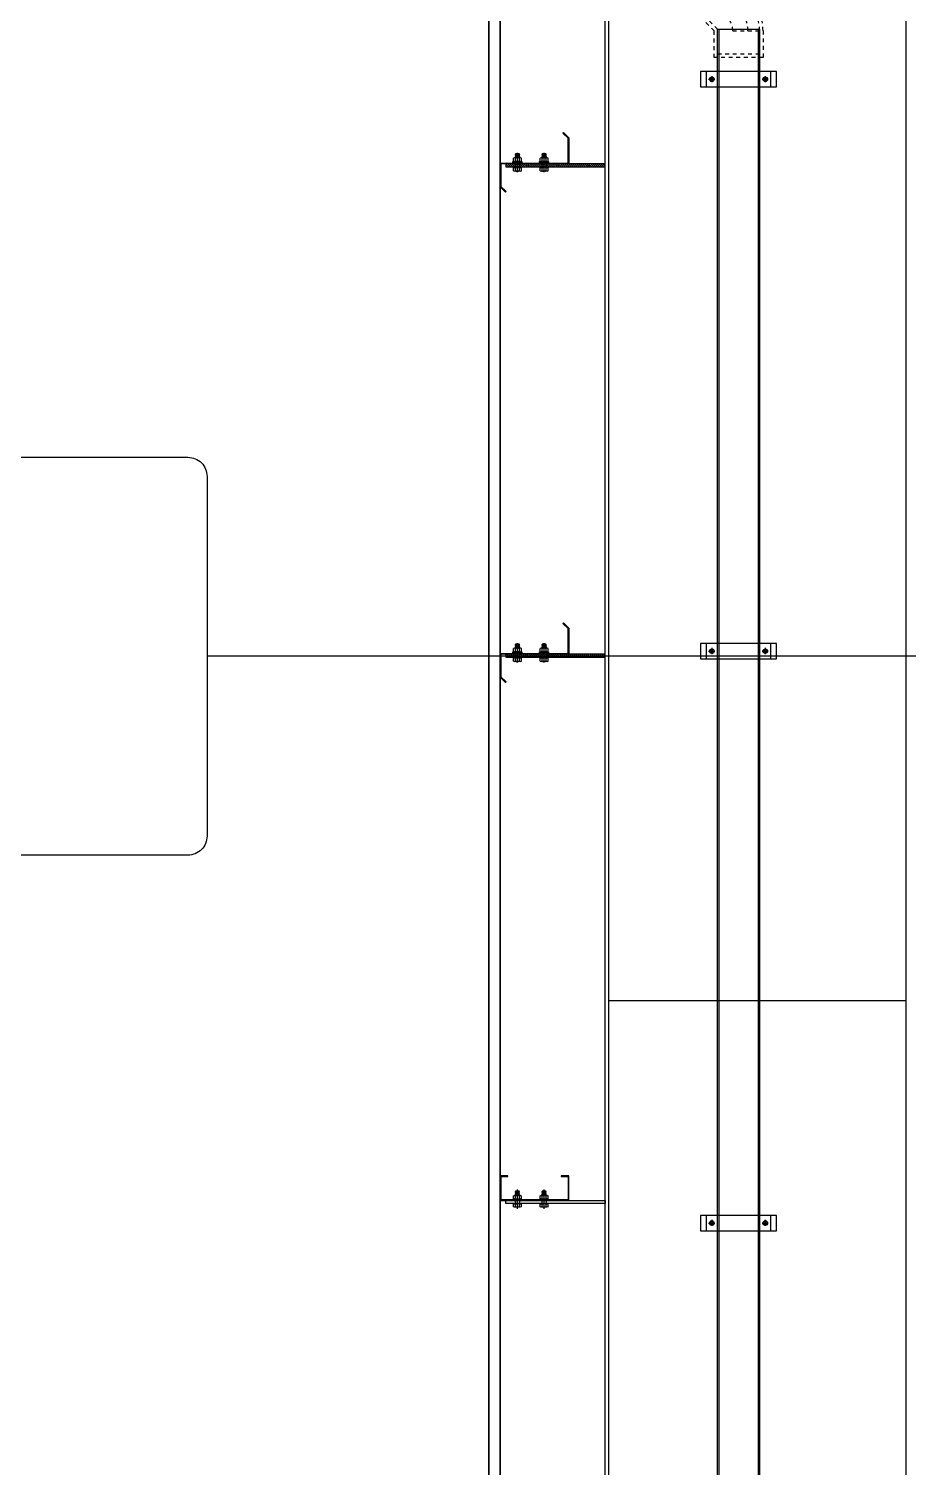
# Model space of a CAD drawing. Header units: inches. Extents: x 340055 to 349452, y -34649 to -30845.
# Drawn here: x 348519.07 to 348542.13, y -31915.98 to -31878.25 of the extents above; entities that cross this region are included whole.
import ezdxf

# ---------------------------------------------------------------- set-up
doc = ezdxf.new("R2010")
doc.units = ezdxf.units.IN
doc.header["$MEASUREMENT"] = 0
doc.linetypes.add('CENTER2', pattern=[28.575, 19.05, -3.175, 3.175, -3.175])
doc.linetypes.add('DASHED2', pattern=[9.525, 6.35, -3.175])
for name, color, linetype in [('2', 2, 'Continuous'), ('251', 251, 'Continuous'), ('3', 3, 'Continuous'), ('5', 5, 'Continuous'), ('6', 6, 'Continuous'), ('8', 8, 'Continuous'), ('9', 9, 'Continuous'), ('DASHED', 8, 'DASHED2'), ('DOWNPOUT', 52, 'Continuous'), ('ROOF W750S', 3, 'Continuous')]:
    doc.layers.add(name, color=color, linetype=linetype)
doc.styles.add('ST1', font='times.ttf', dxfattribs={"width": 0.7})
doc.dimstyles.new('100', dxfattribs={"dimtxt": 3, "dimasz": 1.5, "dimexe": 1, "dimexo": 0, "dimgap": 1, "dimtad": 1, "dimdec": 0, "dimlfac": 100, "dimzin": 0, "dimdsep": 46, "dimtxsty": 'ST1', "dimblk": 'OBLIQUE', "dimcen": 1, "dimdle": 1, "dimclrd": 8, "dimclre": 8, "dimclrt": 3, "dimadec": 0, "dimazin": 0, "dimtfac": 1, "dimtdec": 0, "dimtix": 1, "dimtmove": 1, "dimatfit": 3, "dimfxl": 0, "dimtolj": 1, "dimtzin": 0, "dimlwd": -1, "dimlwe": -1, "dimarcsym": 0})

# ---------------------------------------------------------------- blocks, each defined once
blk = doc.blocks.new('A$C6A7930B6')
at = {"layer": '2'}
h = blk.add_hatch(dxfattribs=at)
h.set_pattern_fill('ANSI31', color=256, scale=0.125, angle=-90, style=0)
h.set_pattern_definition([(315, (3303.04439, 11524.56439), (0.011048543456, 0.011048543456), [])])
h.paths.add_polyline_path([(1.5, 1.185), (1.5, 0.619), (0.016, 0.619), (0.016, 0.124), (0.129, 0.011), (0.118, 0), (0, 0.118), (0, 0.635), (1.484, 0.635), (1.484, 1.179), (1.371, 1.292), (1.382, 1.303)])
at = {"layer": '251'}
h = blk.add_hatch(color=256, dxfattribs=at)
h.paths.add_polyline_path([(0.314, 0.668), (0.31, 0.668, 0.192582), (0.332, 0.676, 0.192582), (0.353, 0.668)])
h.paths.add_polyline_path([(0.397, 0.668, 0.192582), (0.418, 0.676, 0.192582), (0.44, 0.668)])
h = blk.add_hatch(color=256, dxfattribs=at)
h.paths.add_polyline_path([(0.898, 0.668), (0.893, 0.668, 0.192582), (0.915, 0.676, 0.192582), (0.937, 0.668)])
h.paths.add_polyline_path([(0.98, 0.668, 0.192582), (1.002, 0.676, 0.192582), (1.023, 0.668)])
h = blk.add_hatch(color=256, dxfattribs=at)
h.paths.add_polyline_path([(0.314, 0.455), (0.31, 0.455, 0.192582), (0.332, 0.464, 0.192582), (0.353, 0.455)])
h.paths.add_polyline_path([(0.397, 0.455, 0.192582), (0.418, 0.464, 0.192582), (0.44, 0.455)])
h = blk.add_hatch(color=256, dxfattribs=at)
h.paths.add_polyline_path([(0.898, 0.455), (0.893, 0.455, 0.192582), (0.915, 0.464, 0.192582), (0.937, 0.455)])
h.paths.add_polyline_path([(0.98, 0.455, 0.192582), (1.002, 0.464, 0.192582), (1.023, 0.455)])
at = {"layer": '9', "linetype": 'Continuous'}
h = blk.add_hatch(dxfattribs=at)
h.set_pattern_fill('ANSI31', color=250, scale=0.25, angle=-90, style=0)
h.set_pattern_definition([(315, (3302.900187, 11527.014995), (0.02209708691, 0.02209708691), [])])
h.paths.add_polyline_path([(2.292, 0.552), (2.292, 0.619), (0.125, 0.619), (0.125, 0.552)])
at = {"layer": '2'}
blk.add_lwpolyline([(1.5, 1.185), (1.5, 0.619), (0.016, 0.619), (0.016, 0.124), (0.129, 0.011), (0.118, 0), (0, 0.118), (0, 0.635), (1.484, 0.635), (1.484, 1.179), (1.371, 1.292), (1.382, 1.303)], close=True, dxfattribs=at)
at = {"layer": '5', "linetype": 'CENTER2', "ltscale": 0.2}
for p, q in [((0.375, 0.436), (0.375, 0.859)), ((0.958, 0.436), (0.958, 0.859))]:
    blk.add_line(p, q, dxfattribs=at)
at = {"layer": '6'}
blk.add_lwpolyline([(2.292, 0.552), (2.292, 0.619), (0.125, 0.619), (0.125, 0.552), (2.292, 0.552)], dxfattribs=at)
at = {"layer": '8'}
for p, q in [((0.288, 0.676), (0.288, 0.739)), ((0.44, 0.748), (0.31, 0.748)), ((0.436, 0.668), (0.314, 0.668)), ((0.335, 0.832), (0.325, 0.824)), ((0.325, 0.824), (0.335, 0.817)), ((0.335, 0.772), (0.325, 0.764)), ((0.325, 0.764), (0.325, 0.748)), ((0.325, 0.635), (0.325, 0.552)), ((0.332, 0.676), (0.332, 0.739)), ((0.332, 0.676), (0.332, 0.739)), ((0.415, 0.837), (0.335, 0.837)), ((0.335, 0.832), (0.335, 0.837)), ((0.335, 0.832), (0.375, 0.835)), ((0.35, 0.759), (0.415, 0.765)), ((0.425, 0.759), (0.35, 0.759)), ((0.375, 0.837), (0.375, 0.835)), ((0.375, 0.835), (0.375, 0.837)), ((0.415, 0.837), (0.42, 0.83)), ((0.42, 0.83), (0.415, 0.825)), ((0.415, 0.78), (0.425, 0.774)), ((0.425, 0.774), (0.415, 0.765)), ((0.415, 0.765), (0.425, 0.759)), ((0.418, 0.676), (0.418, 0.739)), ((0.425, 0.759), (0.425, 0.748)), ((0.425, 0.635), (0.425, 0.552)), ((0.462, 0.676), (0.462, 0.739)), ((0.872, 0.676), (0.872, 0.739)), ((1.023, 0.748), (0.893, 0.748)), ((1.019, 0.668), (0.898, 0.668)), ((0.918, 0.832), (0.908, 0.824)), ((0.908, 0.824), (0.918, 0.817)), ((0.918, 0.772), (0.908, 0.764)), ((0.908, 0.764), (0.908, 0.748)), ((0.908, 0.635), (0.908, 0.552)), ((0.915, 0.676), (0.915, 0.739)), ((0.915, 0.676), (0.915, 0.739)), ((0.998, 0.837), (0.918, 0.837)), ((0.918, 0.832), (0.918, 0.837)), ((0.918, 0.832), (0.958, 0.835)), ((0.933, 0.759), (0.998, 0.765)), ((1.008, 0.759), (0.933, 0.759)), ((0.958, 0.837), (0.958, 0.835)), ((0.958, 0.835), (0.958, 0.837)), ((0.998, 0.837), (1.003, 0.83)), ((1.003, 0.83), (0.998, 0.825)), ((0.998, 0.78), (1.008, 0.774)), ((1.008, 0.774), (0.998, 0.765)), ((0.998, 0.765), (1.008, 0.759)), ((1.002, 0.676), (1.002, 0.739)), ((1.008, 0.759), (1.008, 0.748)), ((1.008, 0.635), (1.008, 0.552)), ((1.045, 0.676), (1.045, 0.739)), ((0.288, 0.464), (0.288, 0.526)), ((0.44, 0.535), (0.31, 0.535)), ((0.436, 0.552), (0.314, 0.552)), ((0.436, 0.455), (0.314, 0.455)), ((0.332, 0.464), (0.332, 0.526)), ((0.332, 0.464), (0.332, 0.526)), ((0.418, 0.464), (0.418, 0.526)), ((0.462, 0.464), (0.462, 0.526)), ((0.872, 0.464), (0.872, 0.526)), ((1.023, 0.535), (0.893, 0.535)), ((1.019, 0.552), (0.898, 0.552)), ((1.019, 0.455), (0.898, 0.455)), ((0.915, 0.464), (0.915, 0.526)), ((0.915, 0.464), (0.915, 0.526)), ((1.002, 0.464), (1.002, 0.526)), ((1.045, 0.464), (1.045, 0.526))]:
    blk.add_line(p, q, dxfattribs=at)
for points in [[(0.275, 0.65), (0.275, 0.668), (0.475, 0.668), (0.475, 0.65)], [(0.335, 0.817), (0.325, 0.809), (0.335, 0.802), (0.415, 0.81), (0.425, 0.819), (0.415, 0.825)], [(0.335, 0.802), (0.325, 0.794), (0.335, 0.787), (0.415, 0.795), (0.425, 0.804), (0.415, 0.81)], [(0.335, 0.787), (0.325, 0.779), (0.335, 0.772), (0.415, 0.78), (0.425, 0.789), (0.415, 0.795)], [(0.859, 0.65), (0.859, 0.668), (1.058, 0.668), (1.058, 0.65)], [(0.918, 0.817), (0.908, 0.809), (0.918, 0.802), (0.998, 0.81), (1.008, 0.819), (0.998, 0.825)], [(0.918, 0.802), (0.908, 0.794), (0.918, 0.787), (0.998, 0.795), (1.008, 0.804), (0.998, 0.81)], [(0.918, 0.787), (0.908, 0.779), (0.918, 0.772), (0.998, 0.78), (1.008, 0.789), (0.998, 0.795)], [(0.275, 0.535), (0.275, 0.552), (0.475, 0.552), (0.475, 0.535)], [(0.859, 0.535), (0.859, 0.552), (1.058, 0.552), (1.058, 0.535)]]:
    blk.add_lwpolyline(points, close=True, dxfattribs=at)
for centre, start, end in [((0.31, 0.716), 46.3972, 133.6028), ((0.31, 0.699), 226.3972, 313.6028), ((0.353, 0.716), 90, 133.6028), ((0.353, 0.699), 226.3972, 270), ((0.397, 0.716), 46.3972, 90), ((0.397, 0.699), 270, 313.6028), ((0.44, 0.716), 46.3972, 133.6028), ((0.44, 0.699), 226.3972, 313.6028), ((0.893, 0.716), 46.3972, 133.6028), ((0.893, 0.699), 226.3972, 313.6028), ((0.937, 0.716), 90, 133.6028), ((0.937, 0.699), 226.3972, 270), ((0.98, 0.716), 46.3972, 90), ((0.98, 0.699), 270, 313.6028), ((1.023, 0.716), 46.3972, 133.6028), ((1.023, 0.699), 226.3972, 313.6028), ((0.31, 0.503), 46.3972, 133.6028), ((0.31, 0.486), 226.3972, 313.6028), ((0.353, 0.503), 90, 133.6028), ((0.353, 0.486), 226.3972, 270), ((0.397, 0.503), 46.3972, 90), ((0.397, 0.486), 270, 313.6028), ((0.44, 0.503), 46.3972, 133.6028), ((0.44, 0.486), 226.3972, 313.6028), ((0.893, 0.503), 46.3972, 133.6028), ((0.893, 0.486), 226.3972, 313.6028), ((0.937, 0.503), 90, 133.6028), ((0.937, 0.486), 226.3972, 270), ((0.98, 0.503), 46.3972, 90), ((0.98, 0.486), 270, 313.6028), ((1.023, 0.503), 46.3972, 133.6028), ((1.023, 0.486), 226.3972, 313.6028)]:
    blk.add_arc(centre, 0.0314, start, end, dxfattribs=at)
blk = doc.blocks.new('*U65')
at = {"layer": '251'}
h = blk.add_hatch(color=256, dxfattribs=at)
h.paths.add_polyline_path([(-0.053, -0.04), (-0.053, -0.043, -0.192582), (-0.048, -0.029, -0.192582), (-0.053, -0.014)])
h.paths.add_polyline_path([(-0.053, 0.014, -0.192582), (-0.048, 0.029, -0.192582), (-0.053, 0.043)])
h = blk.add_hatch(color=256, dxfattribs=at)
h.paths.add_polyline_path([(0.067, -0.04), (0.067, -0.043, -0.192582), (0.073, -0.029, -0.192582), (0.067, -0.014)])
h.paths.add_polyline_path([(0.067, 0.014, -0.192582), (0.073, 0.029, -0.192582), (0.067, 0.043)])
at = {"layer": '5', "linetype": 'CENTER2', "ltscale": 0.2}
blk.add_line((-0.077, 0), (0.206, 0), dxfattribs=at)
at = {"layer": '8'}
for p, q in [((-0.053, 0.04), (-0.053, -0.04)), ((-0.048, 0.058), (-0.006, 0.058)), ((-0.048, 0.029), (-0.006, 0.029)), ((0, 0.043), (0, -0.043)), ((0.056, 0.033), (0, 0.033)), ((0.056, -0.066), (0.056, 0.066)), ((0.056, 0.066), (0.067, 0.066)), ((0.067, -0.066), (0.067, 0.066)), ((0.067, 0.04), (0.067, -0.04)), ((0.073, 0.058), (0.115, 0.058)), ((0.073, 0.029), (0.115, 0.029)), ((0.12, 0.043), (0.12, -0.043)), ((0.128, 0.033), (0.12, 0.033)), ((0.132, 0.027), (0.128, 0.033)), ((0.128, 0.033), (0.128, -0.017)), ((0.128, -0.017), (0.132, 0.027)), ((0.138, 0.033), (0.132, 0.027)), ((0.142, 0.027), (0.138, 0.033)), ((0.175, 0.03), (0.172, 0.027)), ((0.18, 0.027), (0.175, 0.03)), ((0.177, -0.027), (0.178, 0)), ((0.18, 0), (0.178, 0)), ((0.178, 0), (0.18, 0)), ((0.18, 0.027), (0.18, -0.027)), ((-0.048, -0.029), (-0.006, -0.029)), ((-0.048, -0.029), (-0.006, -0.029)), ((-0.048, -0.058), (-0.006, -0.058)), ((0.056, -0.033), (0, -0.033)), ((0.056, -0.066), (0.067, -0.066)), ((0.073, -0.029), (0.115, -0.029)), ((0.073, -0.029), (0.115, -0.029)), ((0.073, -0.058), (0.115, -0.058)), ((0.131, -0.033), (0.12, -0.033)), ((0.137, -0.027), (0.131, -0.033)), ((0.171, -0.033), (0.167, -0.027)), ((0.177, -0.027), (0.171, -0.033)), ((0.177, -0.027), (0.18, -0.027))]:
    blk.add_line(p, q, dxfattribs=at)
for points in [[(0.147, -0.027), (0.141, -0.033), (0.137, -0.027), (0.142, 0.027), (0.148, 0.033), (0.152, 0.027)], [(0.157, -0.027), (0.151, -0.033), (0.147, -0.027), (0.152, 0.027), (0.158, 0.033), (0.162, 0.027)], [(0.167, -0.027), (0.161, -0.033), (0.157, -0.027), (0.162, 0.027), (0.168, 0.033), (0.172, 0.027)]]:
    blk.add_lwpolyline(points, close=True, dxfattribs=at)
for centre, start, end in [((-0.032, 0.043), 136.3972, 223.6028), ((-0.032, 0.014), 136.3972, 180), ((-0.021, 0.043), 316.3972, 43.6028), ((-0.021, 0.014), 0, 43.6028), ((0.088, 0.043), 136.3972, 223.6028), ((0.088, 0.014), 136.3972, 180), ((0.099, 0.043), 316.3972, 43.6028), ((0.099, 0.014), 0, 43.6028), ((-0.032, -0.014), 180, 223.6028), ((-0.032, -0.043), 136.3972, 223.6028), ((-0.021, -0.014), 316.3972, 0), ((-0.021, -0.043), 316.3972, 43.6028), ((0.088, -0.014), 180, 223.6028), ((0.088, -0.043), 136.3972, 223.6028), ((0.099, -0.014), 316.3972, 0), ((0.099, -0.043), 316.3972, 43.6028)]:
    blk.add_arc(centre, 0.0209, start, end, dxfattribs=at)
blk = doc.blocks.new('*U66')
at = {"layer": '251'}
h = blk.add_hatch(color=256, dxfattribs=at)
h.paths.add_polyline_path([(-0.053, -0.04), (-0.053, -0.043, -0.192582), (-0.048, -0.029, -0.192582), (-0.053, -0.014)])
h.paths.add_polyline_path([(-0.053, 0.014, -0.192582), (-0.048, 0.029, -0.192582), (-0.053, 0.043)])
h = blk.add_hatch(color=256, dxfattribs=at)
h.paths.add_polyline_path([(0.067, -0.04), (0.067, -0.043, -0.192582), (0.073, -0.029, -0.192582), (0.067, -0.014)])
h.paths.add_polyline_path([(0.067, 0.014, -0.192582), (0.073, 0.029, -0.192582), (0.067, 0.043)])
at = {"layer": '5', "linetype": 'CENTER2', "ltscale": 0.2}
blk.add_line((-0.077, 0), (0.206, 0), dxfattribs=at)
at = {"layer": '8'}
for p, q in [((-0.053, 0.04), (-0.053, -0.04)), ((-0.048, 0.058), (-0.006, 0.058)), ((-0.048, 0.029), (-0.006, 0.029)), ((0, 0.043), (0, -0.043)), ((0.056, 0.033), (0, 0.033)), ((0.056, -0.066), (0.056, 0.066)), ((0.056, 0.066), (0.067, 0.066)), ((0.067, -0.066), (0.067, 0.066)), ((0.067, 0.04), (0.067, -0.04)), ((0.073, 0.058), (0.115, 0.058)), ((0.073, 0.029), (0.115, 0.029)), ((0.12, 0.043), (0.12, -0.043)), ((0.128, 0.033), (0.12, 0.033)), ((0.132, 0.027), (0.128, 0.033)), ((0.128, 0.033), (0.128, -0.017)), ((0.128, -0.017), (0.132, 0.027)), ((0.138, 0.033), (0.132, 0.027)), ((0.142, 0.027), (0.138, 0.033)), ((0.175, 0.03), (0.172, 0.027)), ((0.18, 0.027), (0.175, 0.03)), ((0.177, -0.027), (0.178, 0)), ((0.18, 0), (0.178, 0)), ((0.178, 0), (0.18, 0)), ((0.18, 0.027), (0.18, -0.027)), ((-0.048, -0.029), (-0.006, -0.029)), ((-0.048, -0.029), (-0.006, -0.029)), ((-0.048, -0.058), (-0.006, -0.058)), ((0.056, -0.033), (0, -0.033)), ((0.056, -0.066), (0.067, -0.066)), ((0.073, -0.029), (0.115, -0.029)), ((0.073, -0.029), (0.115, -0.029)), ((0.073, -0.058), (0.115, -0.058)), ((0.131, -0.033), (0.12, -0.033)), ((0.137, -0.027), (0.131, -0.033)), ((0.171, -0.033), (0.167, -0.027)), ((0.177, -0.027), (0.171, -0.033)), ((0.177, -0.027), (0.18, -0.027))]:
    blk.add_line(p, q, dxfattribs=at)
for points in [[(0.147, -0.027), (0.141, -0.033), (0.137, -0.027), (0.142, 0.027), (0.148, 0.033), (0.152, 0.027)], [(0.157, -0.027), (0.151, -0.033), (0.147, -0.027), (0.152, 0.027), (0.158, 0.033), (0.162, 0.027)], [(0.167, -0.027), (0.161, -0.033), (0.157, -0.027), (0.162, 0.027), (0.168, 0.033), (0.172, 0.027)]]:
    blk.add_lwpolyline(points, close=True, dxfattribs=at)
for centre, start, end in [((-0.032, 0.043), 136.3972, 223.6028), ((-0.032, 0.014), 136.3972, 180), ((-0.021, 0.043), 316.3972, 43.6028), ((-0.021, 0.014), 0, 43.6028), ((0.088, 0.043), 136.3972, 223.6028), ((0.088, 0.014), 136.3972, 180), ((0.099, 0.043), 316.3972, 43.6028), ((0.099, 0.014), 0, 43.6028), ((-0.032, -0.014), 180, 223.6028), ((-0.032, -0.043), 136.3972, 223.6028), ((-0.021, -0.014), 316.3972, 0), ((-0.021, -0.043), 316.3972, 43.6028), ((0.088, -0.014), 180, 223.6028), ((0.088, -0.043), 136.3972, 223.6028), ((0.099, -0.014), 316.3972, 0), ((0.099, -0.043), 316.3972, 43.6028)]:
    blk.add_arc(centre, 0.0209, start, end, dxfattribs=at)
blk = doc.blocks.new('A$C174458B3')
at = {"layer": '2'}
blk.add_lwpolyline([(1.333, 0.017), (1.483, 0.017), (1.483, 0.525), (0.017, 0.525), (0.017, 0.017), (0.167, 0.017), (0.167, 0), (0, 0), (0, 0.542), (1.5, 0.542), (1.5, 0), (1.333, 0), (1.333, 0.017)], dxfattribs=at)
at = {"layer": '5'}
blk.add_lwpolyline([(2.292, 0.542), (2.292, 0.608), (0.125, 0.608), (0.125, 0.542), (2.292, 0.542)], dxfattribs=at)
at = {"layer": '251', "color": 147, "xscale": 1.5, "yscale": 1.5, "zscale": 1.5, "rotation": 270}
for name, p in [('*U66', (0.375, 0.608)), ('*U65', (0.958, 0.608))]:
    blk.add_blockref(name, p, dxfattribs=at)
blk = doc.blocks.new('EBLOW D90-135 DO')
at = {"layer": 'DASHED', "ltscale": 0.02}
for p, q in [((4999939.9, 756636), (4999939.9, 756693.7)), ((5000004.9, 756636), (4999939.9, 756636)), ((5000044.9, 756636), (5000092.8, 756588)), ((5000016.6, 756607.7), (4999970.4, 756561.5))]:
    blk.add_line(p, q, dxfattribs=at)
blk.add_lwpolyline([(4999970.6, 756561.7, -0.198912), (4999939.9, 756636), (4999939.9, 756693.7), (5000044.9, 756693.7), (5000044.9, 756636), (5000092.8, 756588), (5000018.6, 756513.8), (4999970.6, 756561.7)], format="xyb", dxfattribs=at)
blk.add_lwpolyline([(4999976, 756567.1, -0.198912), (4999947.4, 756636), (4999947.4, 756686.2), (5000037.4, 756686.2), (5000037.4, 756632.9), (5000082.2, 756588), (5000018.6, 756524.4)], format="xyb", close=True, dxfattribs=at)
for radius in [72.5, 40]:
    blk.add_arc((5000044.9, 756636), radius, 180, 225, dxfattribs=at)
blk = doc.blocks.new('111')
at = {"color": 2}
blk.add_lwpolyline([(354275.7, -24000.7), (354342.3, -24000.7), (354342.3, -23987.3), (354275.7, -23987.3)], close=True, dxfattribs=at)
at = {"layer": 'DOWNPOUT', "color": 1, "true_color": 0xfa051e}
for p, q in [((354282.8, -23994), (354288.3, -23994)), ((354285.6, -23991.2), (354285.6, -23996.5)), ((354329.5, -23994), (354335, -23994)), ((354332.4, -23991.2), (354332.4, -23996.5))]:
    blk.add_line(p, q, dxfattribs=at)
blk.add_lwpolyline([(354280.7, -24000.7), (354337.3, -24000.7), (354337.3, -23987.3), (354280.7, -23987.3)], close=True, dxfattribs=at)
for centre, radius in [((354285.6, -23994), 2), ((354285.6, -23994), 1.33), ((354332.4, -23994), 2), ((354332.4, -23994), 1.33)]:
    blk.add_circle(centre, radius, dxfattribs=at)
blk = doc.blocks.new('_Oblique')
at = {"color": 0, "linetype": 'ByBlock', "lineweight": -2}
blk.add_line((-0.5, -0.5), (0.5, 0.5), dxfattribs=at)

msp = doc.modelspace()

# ---------------------------------------------------------------- linework, layer by layer
at = {"color": 240, "true_color": 0xf90627}
msp.add_lwpolyline([(348467.1343, -31889.4884), (348523.2439, -31889.4884, -0.4142136), (348523.7439, -31889.9884), (348523.7439, -31899.4231, -0.4142136), (348523.2439, -31899.9231), (348467.1343, -31899.9231, -0.4142136), (348466.6343, -31899.4231), (348466.6343, -31889.9884, -0.4142136)], format="xyb", close=True, dxfattribs=at)
at = {"layer": '2', "color": 9}
for p, q in [((348542.0838, -31966.0853), (348542.0838, -31873.9219)), ((348534.1838, -32056.5853), (348534.1838, -31874.7119)), ((348534.2838, -31966.0853), (348534.2838, -31874.7019)), ((348534.1838, -31966.0853), (348534.1838, -31878.2119)), ((348534.2834, -31903.7314), (348542.0834, -31903.7314))]:
    msp.add_line(p, q, dxfattribs=at)
at = {"layer": '3'}
msp.add_lwpolyline([(348531.1338, -32114.9125), (348531.1338, -31853.9853), (348531.4338, -31853.9853), (348531.4338, -32114.9125)], close=True, dxfattribs=at)
msp.add_lwpolyline([(348531.1438, -32114.9125), (348531.1438, -31853.9953), (348531.4238, -31853.9953), (348531.4238, -32114.9125)], dxfattribs=at)
at = {"layer": 'DOWNPOUT', "color": 222}
msp.add_lwpolyline([(348538.2366, -31878.2615), (348538.2366, -31917.3825), (348538.271, -31917.4846), (348538.271, -31918.2633), (348537.0996, -31918.2633), (348537.0996, -31917.4846), (348537.1339, -31917.3825), (348537.1339, -31878.2615)], close=True, dxfattribs=at)
for points in [[(348537.1705, -31878.2615), (348537.1705, -31917.3885), (348537.1362, -31917.4905), (348537.1362, -31918.2633)], [(348538.2, -31878.2615), (348538.2, -31917.3708), (348538.2344, -31917.4729), (348538.2344, -31918.2456)]]:
    msp.add_lwpolyline(points, dxfattribs=at)

# ---------------------------------------------------------------- block references
at = {"color": 133, "true_color": 0x36c9c7, "xscale": 0.03000000002793968, "yscale": 0.03000000002793968, "zscale": 0.03000000002793968}
for p in [(337908.4139, -31159.7525), (337908.4139, -31174.7525), (337908.4139, -31189.7525)]:
    msp.add_blockref('111', p, dxfattribs=at)
at = {"layer": '2', "xscale": 1.200000000011642, "yscale": 1.200000000011642, "zscale": 1.200000000011642}
for p in [(348531.4338, -31882.5326), (348531.4338, -31895.3935)]:
    msp.add_blockref('A$C6A7930B6', p, dxfattribs=at)
at = {"layer": '2', "xscale": -1.200000000011642, "yscale": 1.200000000011642, "zscale": 1.2, "rotation": 180}
msp.add_blockref('A$C174458B3', (348531.4338, -31908.3344), dxfattribs=at)
at = {"layer": 'ROOF W750S', "xscale": 0.01222222222713754, "yscale": 0.01222222222713754, "zscale": 0.01222222222713754, "rotation": 180}
msp.add_blockref('EBLOW D90-135 DO', (409648.7019, -22630.5264), dxfattribs=at)

# ---------------------------------------------------------------- leaders
at = {"color": 240, "true_color": 0xf90627}
msp.add_leader([(348564.2107, -31877.8703), (348560.6752, -31894.7057), (348523.7439, -31894.7057)], dimstyle='100', override={"dimgap": 1, "dimtad": 0, "dimfxl": 0.18}, dxfattribs=at)

doc.saveas('drawing.dxf')
